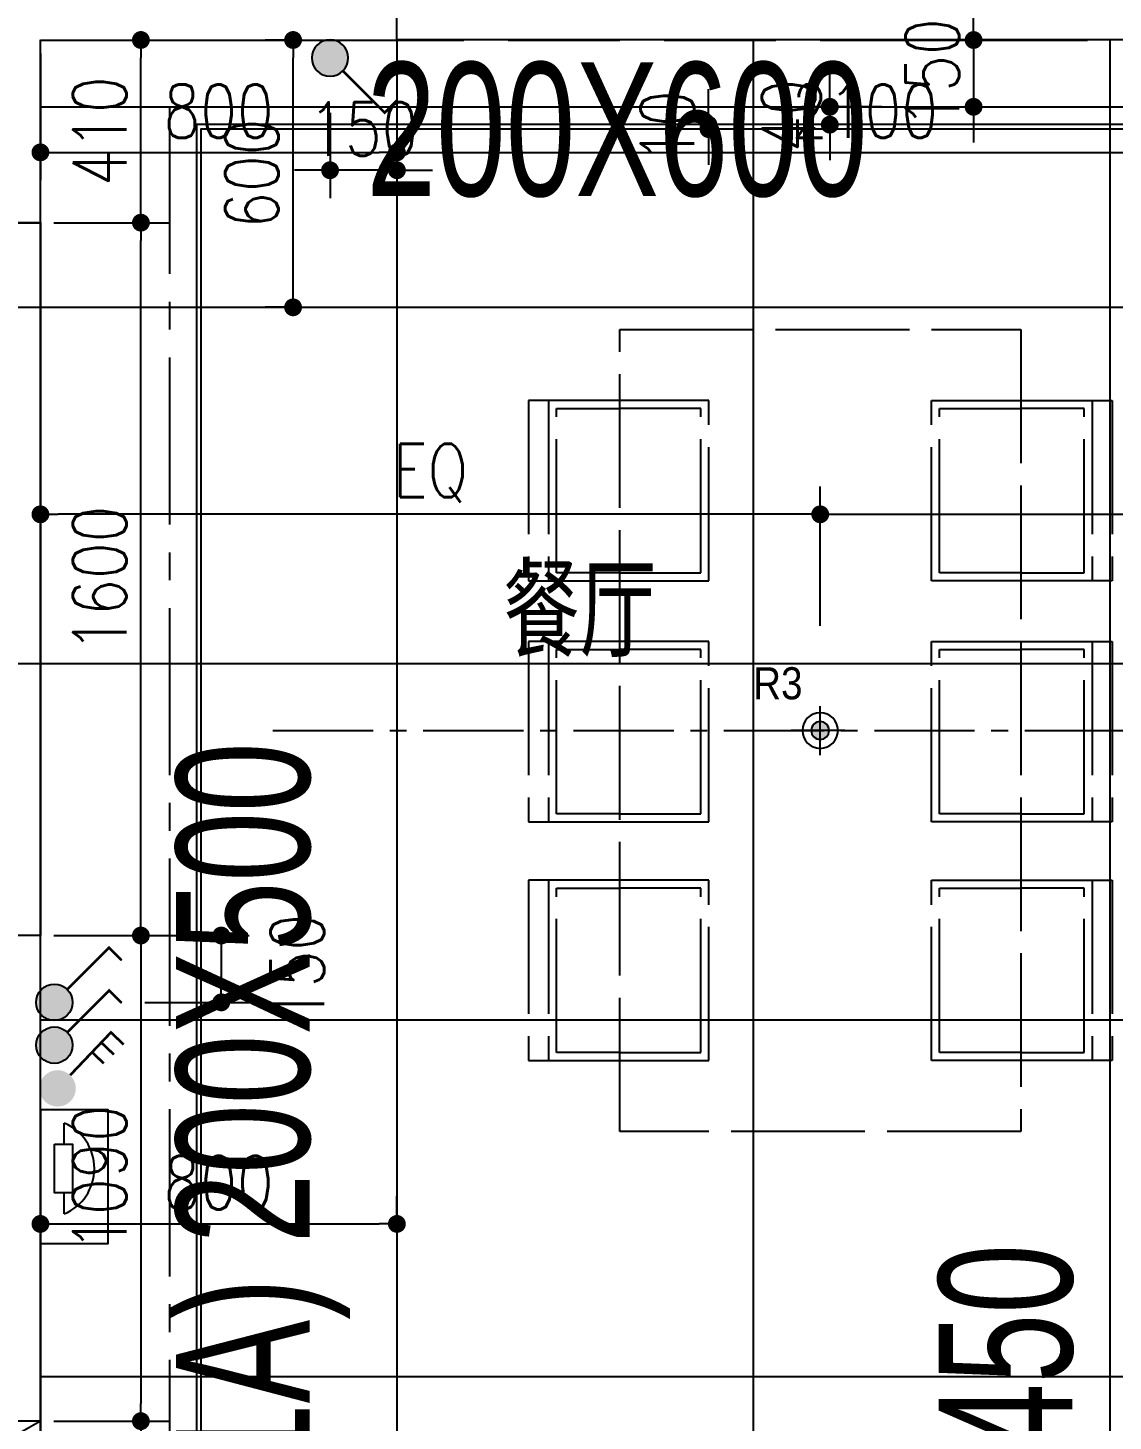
# Model space of a CAD drawing. Header units: inches. Extents: x -2597087 to 134135, y -662679 to 20000.
# Drawn here: x 6142 to 8577, y -12177 to -9050 of the extents above; entities that cross this region are included whole.
import ezdxf
from ezdxf.enums import TextEntityAlignment as Align

# ---------------------------------------------------------------- set-up
doc = ezdxf.new("R2010")
doc.units = ezdxf.units.IN
doc.header["$LTSCALE"] = 100
doc.header["$MEASUREMENT"] = 0
for name, pattern in [('$0$DASH', [0.35, 0.25, -0.1]), ('__DASH', [0.35, 0.25, -0.1]), ('CENTER', [50.8, 31.75, -6.35, 6.35, -6.35]), ('CENTER2', [1.125, 0.75, -0.125, 0.125, -0.125]), ('DASH', [0.35, 0.25, -0.1]), ('DASHDOT2', [12.7, 6.35, -3.175, 0, -3.175])]:
    doc.linetypes.add(name, pattern=pattern)
doc.layers.get('0').update_dxf_attribs({"linetype": 'CONTINUOUS'})
doc.layers.get('Defpoints').update_dxf_attribs({"linetype": 'CONTINUOUS'})
for name, color, linetype in [('-04给水图层', 142, 'CENTER'), ('00-梁编号', 2, 'CONTINUOUS'), ('00-梁虚线', 4, 'DASH'), ('EQUIP-动力', 3, 'CONTINUOUS'), ('EQUIP-照明', 3, 'CONTINUOUS'), ('floor', 8, 'CONTINUOUS'), ('L-洞口线', 11, 'CONTINUOUS'), ('RC', 1, 'CONTINUOUS'), ('RC-dim', 3, 'CONTINUOUS'), ('WALL', 7, 'CONTINUOUS'), ('wall-dim', 3, 'CONTINUOUS'), ('天地共', 1, 'CONTINUOUS'), ('天花开线', 4, 'CONTINUOUS'), ('家具', 1, 'DASH')]:
    doc.layers.add(name, color=color, linetype=linetype)
doc.layers.add('PUB_TEXT', color=2, linetype='CONTINUOUS', lineweight=0)
doc.layers.get('L-洞口线').off()
doc.styles.add('DIM', font='romand.shx')
doc.styles.add('HZ2', font='txt', dxfattribs={"bigfont": 'hztxt2'})
doc.styles.add('st', font='', dxfattribs={"width": 0.7})
doc.styles.get("Standard").update_dxf_attribs({"font": 'txt.shx', "width": 0.8, "bigfont": 'GBCBIG.shx'})
doc.styles.add('STYLE1', font='stylu.ttf')
doc.styles.add('结构海文', font='haiwenrs2015.shx', dxfattribs={"width": 0.7, "bigfont": 'haiwenhz.shx'})
doc.styles.get('st').set_extended_font_data('SimSun')
doc.dimstyles.new('50', dxfattribs={"dimscale": 50, "dimtxt": 2.4, "dimasz": 0.8, "dimexe": 1.25, "dimexo": 0.6, "dimgap": 0.65, "dimtad": 1, "dimdec": 0, "dimdsep": 46, "dimtxsty": 'Standard', "dimblk1": 'DOT', "dimblk2": 'DOT', "dimsah": 1, "dimcen": 2.5, "dimclrd": 3, "dimclre": 3, "dimclrt": 3, "dimadec": 0, "dimazin": 0, "dimtfac": 1, "dimtdec": 0, "dimtix": 1, "dimtmove": 2, "dimatfit": 0, "dimldrblk": 'DOT', "dimfxl": 5, "dimfxlon": 1, "dimarcsym": 0})

# ---------------------------------------------------------------- blocks, each defined once
blk = doc.blocks.new('DFG44EWDSDFG')
at = {"layer": 'WALL'}
for p, q in [((6969.9, -9077.5), (6969.9, -8877.5)), ((6169.9, -9077.5), (6969.9, -9077.5)), ((6169.9, -9487.5), (6169.9, -9077.5)), ((6049.9, -9487.5), (6169.9, -9487.5)), ((6169.9, -11087.5), (6049.9, -11087.5)), ((6169.9, -11727.5), (6169.9, -11087.5)), ((6169.9, -11727.5), (6169.9, -12177.5)), ((6169.9, -12177.5), (6069.9, -12177.5))]:
    blk.add_line(p, q, dxfattribs=at)
blk = doc.blocks.new('_Dot')
at = {"color": 0, "linetype": 'ByBlock', "lineweight": -2}
blk.add_line((-0.5, 0), (-1, 0), dxfattribs=at)
at = {"color": 0, "linetype": 'ByBlock', "const_width": 0.5}
blk.add_lwpolyline([(-0.25, 0, 1), (0.25, 0, 1)], format="xyb", close=True, dxfattribs=at)
blk = doc.blocks.new('*D429')
at = {"layer": 'Defpoints', "color": 0, "transparency": 16777216}
for p in [(8019.9, -9077.5), (8019.9, -9227.5), (8264.1, -9227.5)]:
    blk.add_point(p, dxfattribs=at)
at = {"layer": 'RC-dim', "color": 3, "lineweight": -2, "transparency": 16777216}
for p, q in [((8264.1, -9037.5), (8264.1, -8997.5)), ((8049.9, -9077.5), (8326.6, -9077.5)), ((8264.1, -9077.5), (8264.1, -9227.5)), ((8049.9, -9227.5), (8326.6, -9227.5)), ((8264.1, -9267.5), (8264.1, -9307.5))]:
    blk.add_line(p, q, dxfattribs=at)
at = {"layer": 'RC-dim', "color": 3, "lineweight": -2, "transparency": 16777216, "xscale": 40, "yscale": 40, "zscale": 40}
for p, rotation in [((8264.1, -9077.5), 270), ((8264.1, -9227.5), 90)]:
    blk.add_blockref('_Dot', p, dxfattribs=dict(at, rotation=rotation))
at = {"layer": 'RC-dim', "color": 3, "transparency": 16777216, "insert": (8171.6, -9152.5), "char_height": 120, "attachment_point": 5, "rotation": 90}
blk.add_mtext('150', dxfattribs=at)
blk = doc.blocks.new('*D430')
at = {"layer": 'Defpoints', "color": 0, "transparency": 16777216}
for p in [(8088, -9227.5), (7941.4, -9267.5), (8088, -9267.5)]:
    blk.add_point(p, dxfattribs=at)
at = {"layer": 'RC-dim', "color": 3, "lineweight": -2, "transparency": 16777216}
for p, q in [((7941.4, -9187.5), (7941.4, -9147.5)), ((8058, -9227.5), (7878.9, -9227.5)), ((7941.4, -9227.5), (7941.4, -9267.5)), ((8058, -9267.5), (7878.9, -9267.5)), ((7941.4, -9307.5), (7941.4, -9347.5))]:
    blk.add_line(p, q, dxfattribs=at)
at = {"layer": 'RC-dim', "color": 3, "lineweight": -2, "transparency": 16777216, "xscale": 40, "yscale": 40, "zscale": 40}
for p, rotation in [((7941.4, -9227.5), 270), ((7941.4, -9267.5), 90)]:
    blk.add_blockref('_Dot', p, dxfattribs=dict(at, rotation=rotation))
at = {"layer": 'RC-dim', "color": 3, "transparency": 16777216, "insert": (7848.9, -9247.5), "char_height": 120, "attachment_point": 5, "rotation": 90}
blk.add_mtext('40', dxfattribs=at)
blk = doc.blocks.new('*D431')
at = {"layer": 'Defpoints', "color": 0, "transparency": 16777216}
for p in [(7669.2, -9277.5), (7840.8, -9267.5), (7840.8, -9277.5)]:
    blk.add_point(p, dxfattribs=at)
at = {"layer": 'RC-dim', "color": 3, "lineweight": -2, "transparency": 16777216}
for p, q in [((7669.2, -9227.5), (7669.2, -9187.5)), ((7810.8, -9267.5), (7606.7, -9267.5)), ((7810.8, -9277.5), (7606.7, -9277.5)), ((7669.2, -9267.5), (7669.2, -9277.5)), ((7669.2, -9317.5), (7669.2, -9357.5))]:
    blk.add_line(p, q, dxfattribs=at)
at = {"layer": 'RC-dim', "color": 3, "lineweight": -2, "transparency": 16777216, "xscale": 40, "yscale": 40, "zscale": 40}
for p, rotation in [((7669.2, -9267.5), 270), ((7669.2, -9277.5), 90)]:
    blk.add_blockref('_Dot', p, dxfattribs=dict(at, rotation=rotation))
at = {"layer": 'RC-dim', "color": 3, "transparency": 16777216, "insert": (7576.7, -9272.5), "char_height": 120, "attachment_point": 5, "rotation": 90}
blk.add_mtext('10', dxfattribs=at)
blk = doc.blocks.new('$2134')
h = blk.add_hatch(color=250)
h.dxf.hatch_style = 1
edge = h.paths.add_edge_path()
edge.add_arc((12324.7, 10810.7), 20, 0, 360)
at = {"color": 1}
for p, q in [((12324.7, 10755.7), (12324.7, 10865.7)), ((12269.7, 10810.7), (12389.6, 10810.7))]:
    blk.add_line(p, q, dxfattribs=at)
for radius in [40, 20]:
    blk.add_circle((12324.7, 10810.7), radius, dxfattribs=at)
blk = doc.blocks.new('*D451')
at = {"layer": 'Defpoints', "color": 0, "transparency": 16777216}
for p in [(6169.9, -10142.1), (6169.9, -10572.5), (7919.9, -10572.5)]:
    blk.add_point(p, dxfattribs=at)
at = {"layer": '天花开线', "color": 3, "lineweight": -2, "transparency": 16777216}
for p, q in [((6169.9, -10392.1), (6169.9, -10079.6)), ((7919.9, -10392.1), (7919.9, -10079.6)), ((7879.9, -10142.1), (6209.9, -10142.1))]:
    blk.add_line(p, q, dxfattribs=at)
at = {"layer": '天花开线', "color": 3, "lineweight": -2, "transparency": 16777216, "xscale": 40, "yscale": 40, "zscale": 40, "rotation": 180}
blk.add_blockref('_Dot', (6169.9, -10142.1), dxfattribs=at)
at = {"layer": '天花开线', "color": 3, "lineweight": -2, "transparency": 16777216, "xscale": 40, "yscale": 40, "zscale": 40}
blk.add_blockref('_Dot', (7919.9, -10142.1), dxfattribs=at)
at = {"layer": '天花开线', "color": 3, "transparency": 16777216, "insert": (7044.9, -10049.6), "char_height": 120, "attachment_point": 5}
blk.add_mtext('EQ', dxfattribs=at)
blk = doc.blocks.new('*D452')
at = {"layer": 'Defpoints', "color": 0, "transparency": 16777216}
for p in [(9669.9, -10142.1), (7919.9, -10572.5), (9669.9, -10572.5)]:
    blk.add_point(p, dxfattribs=at)
at = {"layer": '天花开线', "color": 3, "lineweight": -2, "transparency": 16777216}
for p, q in [((7919.9, -10392.1), (7919.9, -10079.6)), ((9669.9, -10392.1), (9669.9, -10079.6)), ((7959.9, -10142.1), (9629.9, -10142.1))]:
    blk.add_line(p, q, dxfattribs=at)
at = {"layer": '天花开线', "color": 3, "lineweight": -2, "transparency": 16777216, "xscale": 40, "yscale": 40, "zscale": 40, "rotation": 180}
blk.add_blockref('_Dot', (7919.9, -10142.1), dxfattribs=at)
at = {"layer": '天花开线', "color": 3, "lineweight": -2, "transparency": 16777216, "xscale": 40, "yscale": 40, "zscale": 40}
blk.add_blockref('_Dot', (9669.9, -10142.1), dxfattribs=at)
at = {"layer": '天花开线', "color": 3, "transparency": 16777216, "insert": (8794.9, -10049.6), "char_height": 120, "attachment_point": 5}
blk.add_mtext('EQ', dxfattribs=at)
blk = doc.blocks.new('VDFS12A2FAS')
at = {"linetype": 'ByBlock', "lineweight": -2}
h = blk.add_hatch(color=0, dxfattribs=at)
edge = h.paths.add_edge_path()
edge.add_arc((0, 0), 0.818, 0, 360)
at = {"color": 0, "linetype": 'ByBlock', "lineweight": -2}
for p, q in [((0.578, 0.578), (2.454, 2.454)), ((2.454, 2.454), (3.009, 1.899))]:
    blk.add_line(p, q, dxfattribs=at)
at = {"const_width": 0.118}
blk.add_lwpolyline([(0.578, 0.578), (2.454, 2.454), (3.009, 1.899)], dxfattribs=at)
at = {"color": 0, "linetype": 'ByBlock', "lineweight": -2}
blk.add_circle((0, 0), 0.818, dxfattribs=at)
blk = doc.blocks.new('*D453')
at = {"layer": 'Defpoints', "color": 0, "transparency": 16777216}
for p in [(6969.9, -9169.8), (6819.9, -9210.7), (6819.9, -9369.8)]:
    blk.add_point(p, dxfattribs=at)
at = {"layer": 'EQUIP-照明', "color": 3, "lineweight": -2, "transparency": 16777216}
for p, q in [((6969.9, -9199.8), (6969.9, -9432.3)), ((6819.9, -9240.7), (6819.9, -9432.3)), ((6779.9, -9369.8), (6739.9, -9369.8)), ((6969.9, -9369.8), (6819.9, -9369.8)), ((7009.9, -9369.8), (7049.9, -9369.8))]:
    blk.add_line(p, q, dxfattribs=at)
at = {"layer": 'EQUIP-照明', "color": 3, "lineweight": -2, "transparency": 16777216, "xscale": 40, "yscale": 40, "zscale": 40}
blk.add_blockref('_Dot', (6819.9, -9369.8), dxfattribs=at)
at = {"layer": 'EQUIP-照明', "color": 3, "lineweight": -2, "transparency": 16777216, "xscale": 40, "yscale": 40, "zscale": 40, "rotation": 180}
blk.add_blockref('_Dot', (6969.9, -9369.8), dxfattribs=at)
at = {"layer": 'EQUIP-照明', "color": 3, "transparency": 16777216, "insert": (6894.9, -9277.3), "char_height": 120, "attachment_point": 5}
blk.add_mtext('150', dxfattribs=at)
blk = doc.blocks.new('*D457')
at = {"layer": 'Defpoints', "color": 0, "transparency": 16777216}
for p in [(6374.3, -11087.5), (6374.3, -11237.5), (6575.8, -11237.5)]:
    blk.add_point(p, dxfattribs=at)
at = {"layer": 'EQUIP-照明', "color": 3, "lineweight": -2, "transparency": 16777216}
for p, q in [((6404.3, -11087.5), (6638.3, -11087.5)), ((6575.8, -11127.5), (6575.8, -11197.5)), ((6404.3, -11237.5), (6638.3, -11237.5))]:
    blk.add_line(p, q, dxfattribs=at)
at = {"layer": 'EQUIP-照明', "color": 3, "lineweight": -2, "transparency": 16777216, "xscale": 40, "yscale": 40, "zscale": 40}
for p, rotation in [((6575.8, -11087.5), 90), ((6575.8, -11237.5), 270)]:
    blk.add_blockref('_Dot', p, dxfattribs=dict(at, rotation=rotation))
at = {"layer": 'EQUIP-照明', "color": 3, "transparency": 16777216, "insert": (6746.4, -11162.5), "char_height": 120, "attachment_point": 5, "rotation": 90}
blk.add_mtext('150', dxfattribs=at)
blk = doc.blocks.new('wetyy')
at = {"layer": 'RC', "color": 1, "linetype": 'Continuous', "elevation": 0}
for points in [[(24376.5, 17434.6), (24076.4, 17434.6), (24076.4, 17282.5), (24376.5, 17282.5)], [(24299.2, 17403.3), (24299.2, 17362.9), (24190.5, 17362.9), (24190.5, 17403.3)]]:
    blk.add_lwpolyline(points, close=True, dxfattribs=at)
for points in [[(24142.8, 17381.3), (24190.5, 17381.3, 120.049146)], [(24299.2, 17381.3), (24346.9, 17381.3, 120.049146)]]:
    blk.add_lwpolyline(points, format="xyb", dxfattribs=at)
at = {"layer": 'RC', "color": 1, "linetype": 'Continuous'}
blk.add_arc((24244.8, 17424.3), 110.8, 202.859, 337.141, dxfattribs=at)
at = {"layer": 'RC', "color": 1, "linetype": 'Continuous', "flags": 1}
for tag, height, style, p in [('XYVALUE', 0.154, 'HZ2', (24172.2, 17319.5)), ('VALUE', 0.154, 'HZ2', (24172.2, 17319.5)), ('XYVALUE', 0.128, 'DIM', (24244.8, 17294.3)), ('VALUE', 0.128, 'DIM', (24244.8, 17294.3))]:
    blk.add_attdef(tag, text='', height=height, rotation=180, dxfattribs=dict(at, style=style)).set_placement(p, align=Align.MIDDLE)
blk = doc.blocks.new('A$C46D82D0B')
at = {"layer": 'EQUIP-照明'}
h = blk.add_hatch(color=256, dxfattribs=at)
edge = h.paths.add_edge_path()
edge.add_arc((150.1, 40.9), 40.9, 0, 360)
at = {"color": 0, "linetype": 'ByBlock', "lineweight": -2}
for p, q in [((30.5, 166.5), (2, 139.5)), ((121.9, 70.5), (30.5, 166.5)), ((52.1, 143.8), (23.7, 116.7))]:
    blk.add_line(p, q, dxfattribs=at)
blk.add_circle((150.1, 40.9), 40.9, dxfattribs=at)
at = {"layer": 'EQUIP-照明', "const_width": 5.89}
for points in [[(121.9, 70.5), (30.5, 166.5), (2, 139.5)], [(23.7, 116.7), (52.1, 143.8)], [(46.4, 96.9), (74.8, 123.9)]]:
    blk.add_lwpolyline(points, dxfattribs=at)
blk = doc.blocks.new('DREGFDS34DFDFDFFDDFDF')
at = {"layer": 'EQUIP-动力', "color": 8, "linetype": '__DASH', "ltscale": 10}
for p, q in [((35489.2, -11527.5), (35489.2, -9727.5)), ((35489.2, -9727.5), (36389.2, -9727.5)), ((36389.2, -9727.5), (36389.2, -11527.5)), ((35284.2, -9886.6), (35284.2, -10291.6)), ((35489.2, -9886.6), (35284.2, -9886.6)), ((35329.2, -9886.6), (35329.2, -10291.6)), ((35347.2, -10273.6), (35347.2, -9904.6)), ((35347.2, -9904.6), (35489.2, -9904.6)), ((35689.2, -9886.6), (35489.2, -9886.6)), ((35671.2, -9904.6), (35489.2, -9904.6)), ((35671.2, -10273.6), (35671.2, -9904.6)), ((35689.2, -10291.6), (35689.2, -9886.6)), ((36189.2, -10291.6), (36189.2, -9886.6)), ((36189.2, -9886.6), (36389.2, -9886.6)), ((36207.2, -10273.6), (36207.2, -9904.6)), ((36207.2, -9904.6), (36389.2, -9904.6)), ((36389.2, -9886.6), (36594.2, -9886.6)), ((36531.2, -9904.6), (36389.2, -9904.6)), ((36531.2, -10273.6), (36531.2, -9904.6)), ((36549.2, -9886.6), (36549.2, -10291.6)), ((36594.2, -9886.6), (36594.2, -10291.6)), ((35489.2, -10273.6), (35347.2, -10273.6)), ((35489.2, -10273.6), (35671.2, -10273.6)), ((36389.2, -10273.6), (36207.2, -10273.6)), ((36389.2, -10273.6), (36531.2, -10273.6)), ((35284.2, -10291.6), (35489.2, -10291.6)), ((35489.2, -10291.6), (35689.2, -10291.6)), ((36389.2, -10291.6), (36189.2, -10291.6)), ((36594.2, -10291.6), (36389.2, -10291.6)), ((35284.2, -10427.5), (35284.2, -10832.5)), ((35489.2, -10427.5), (35284.2, -10427.5)), ((35329.2, -10427.5), (35329.2, -10832.5)), ((35689.2, -10427.5), (35489.2, -10427.5)), ((35689.2, -10832.5), (35689.2, -10427.5)), ((36189.2, -10427.5), (36389.2, -10427.5)), ((36189.2, -10832.5), (36189.2, -10427.5)), ((36389.2, -10427.5), (36594.2, -10427.5)), ((36549.2, -10427.5), (36549.2, -10832.5)), ((36594.2, -10427.5), (36594.2, -10832.5)), ((35347.2, -10814.5), (35347.2, -10445.5)), ((35347.2, -10445.5), (35489.2, -10445.5)), ((35671.2, -10445.5), (35489.2, -10445.5)), ((35671.2, -10814.5), (35671.2, -10445.5)), ((36207.2, -10445.5), (36389.2, -10445.5)), ((36207.2, -10814.5), (36207.2, -10445.5)), ((36531.2, -10445.5), (36389.2, -10445.5)), ((36531.2, -10814.5), (36531.2, -10445.5)), ((35489.2, -10814.5), (35347.2, -10814.5)), ((35489.2, -10814.5), (35671.2, -10814.5)), ((36389.2, -10814.5), (36207.2, -10814.5)), ((36389.2, -10814.5), (36531.2, -10814.5)), ((35284.2, -10832.5), (35489.2, -10832.5)), ((35489.2, -10832.5), (35689.2, -10832.5)), ((36389.2, -10832.5), (36189.2, -10832.5)), ((36594.2, -10832.5), (36389.2, -10832.5)), ((35284.2, -10963.3), (35284.2, -11368.3)), ((35489.2, -10963.3), (35284.2, -10963.3)), ((35329.2, -10963.3), (35329.2, -11368.3)), ((35689.2, -10963.3), (35489.2, -10963.3)), ((35689.2, -11368.3), (35689.2, -10963.3)), ((36189.2, -10963.3), (36389.2, -10963.3)), ((36189.2, -11368.3), (36189.2, -10963.3)), ((36389.2, -10963.3), (36594.2, -10963.3)), ((36549.2, -10963.3), (36549.2, -11368.3)), ((36594.2, -10963.3), (36594.2, -11368.3)), ((35347.2, -11350.3), (35347.2, -10981.3)), ((35347.2, -10981.3), (35489.2, -10981.3)), ((35671.2, -10981.3), (35489.2, -10981.3)), ((35671.2, -11350.3), (35671.2, -10981.3)), ((36207.2, -10981.3), (36389.2, -10981.3)), ((36207.2, -11350.3), (36207.2, -10981.3)), ((36531.2, -10981.3), (36389.2, -10981.3)), ((36531.2, -11350.3), (36531.2, -10981.3)), ((35489.2, -11350.3), (35347.2, -11350.3)), ((35489.2, -11350.3), (35671.2, -11350.3)), ((36389.2, -11350.3), (36207.2, -11350.3)), ((36389.2, -11350.3), (36531.2, -11350.3)), ((35284.2, -11368.3), (35489.2, -11368.3)), ((35489.2, -11368.3), (35689.2, -11368.3)), ((36389.2, -11368.3), (36189.2, -11368.3)), ((36594.2, -11368.3), (36389.2, -11368.3)), ((36389.2, -11527.5), (35489.2, -11527.5))]:
    blk.add_line(p, q, dxfattribs=at)
blk = doc.blocks.new('h54h5h56j56')
at = {"layer": '-04给水图层', "color": 8, "linetype": '$0$DASH', "ltscale": 5}
for p, q in [((30875.1, 13146.3), (30875.1, 14946.3)), ((30875.1, 14946.3), (31775.1, 14946.3)), ((31775.1, 14946.3), (31775.1, 13146.3)), ((30670.1, 14787.2), (30670.1, 14382.2)), ((30875.1, 14787.2), (30670.1, 14787.2)), ((30715.1, 14787.2), (30715.1, 14382.2)), ((30733.1, 14400.2), (30733.1, 14769.2)), ((30733.1, 14769.2), (30875.1, 14769.2)), ((31075.1, 14787.2), (30875.1, 14787.2)), ((31057.1, 14769.2), (30875.1, 14769.2)), ((31057.1, 14400.2), (31057.1, 14769.2)), ((31075.1, 14382.2), (31075.1, 14787.2)), ((31575.1, 14382.2), (31575.1, 14787.2)), ((31575.1, 14787.2), (31775.1, 14787.2)), ((31593.1, 14400.2), (31593.1, 14769.2)), ((31593.1, 14769.2), (31775.1, 14769.2)), ((31775.1, 14787.2), (31980.1, 14787.2)), ((31917.1, 14769.2), (31775.1, 14769.2)), ((31917.1, 14400.2), (31917.1, 14769.2)), ((31935.1, 14787.2), (31935.1, 14382.2)), ((31980.1, 14787.2), (31980.1, 14382.2)), ((30875.1, 14400.2), (30733.1, 14400.2)), ((30875.1, 14400.2), (31057.1, 14400.2)), ((31775.1, 14400.2), (31593.1, 14400.2)), ((31775.1, 14400.2), (31917.1, 14400.2)), ((30670.1, 14382.2), (30875.1, 14382.2)), ((30875.1, 14382.2), (31075.1, 14382.2)), ((31775.1, 14382.2), (31575.1, 14382.2)), ((31980.1, 14382.2), (31775.1, 14382.2)), ((30670.1, 14246.2), (30670.1, 13841.2)), ((30875.1, 14246.2), (30670.1, 14246.2)), ((30715.1, 14246.2), (30715.1, 13841.2)), ((31075.1, 14246.2), (30875.1, 14246.2)), ((31075.1, 13841.2), (31075.1, 14246.2)), ((31575.1, 14246.2), (31775.1, 14246.2)), ((31575.1, 13841.2), (31575.1, 14246.2)), ((31775.1, 14246.2), (31980.1, 14246.2)), ((31935.1, 14246.2), (31935.1, 13841.2)), ((31980.1, 14246.2), (31980.1, 13841.2)), ((30733.1, 13859.2), (30733.1, 14228.2)), ((30733.1, 14228.2), (30875.1, 14228.2)), ((31057.1, 14228.2), (30875.1, 14228.2)), ((31057.1, 13859.2), (31057.1, 14228.2)), ((31593.1, 14228.2), (31775.1, 14228.2)), ((31593.1, 13859.2), (31593.1, 14228.2)), ((31917.1, 14228.2), (31775.1, 14228.2)), ((31917.1, 13859.2), (31917.1, 14228.2)), ((30875.1, 13859.2), (30733.1, 13859.2)), ((30875.1, 13859.2), (31057.1, 13859.2)), ((31775.1, 13859.2), (31593.1, 13859.2)), ((31775.1, 13859.2), (31917.1, 13859.2)), ((30670.1, 13841.2), (30875.1, 13841.2)), ((30875.1, 13841.2), (31075.1, 13841.2)), ((31775.1, 13841.2), (31575.1, 13841.2)), ((31980.1, 13841.2), (31775.1, 13841.2)), ((30670.1, 13710.4), (30670.1, 13305.4)), ((30875.1, 13710.4), (30670.1, 13710.4)), ((30715.1, 13710.4), (30715.1, 13305.4)), ((31075.1, 13710.4), (30875.1, 13710.4)), ((31075.1, 13305.4), (31075.1, 13710.4)), ((31575.1, 13710.4), (31775.1, 13710.4)), ((31575.1, 13305.4), (31575.1, 13710.4)), ((31775.1, 13710.4), (31980.1, 13710.4)), ((31935.1, 13710.4), (31935.1, 13305.4)), ((31980.1, 13710.4), (31980.1, 13305.4)), ((30733.1, 13323.4), (30733.1, 13692.4)), ((30733.1, 13692.4), (30875.1, 13692.4)), ((31057.1, 13692.4), (30875.1, 13692.4)), ((31057.1, 13323.4), (31057.1, 13692.4)), ((31593.1, 13692.4), (31775.1, 13692.4)), ((31593.1, 13323.4), (31593.1, 13692.4)), ((31917.1, 13692.4), (31775.1, 13692.4)), ((31917.1, 13323.4), (31917.1, 13692.4)), ((30875.1, 13323.4), (30733.1, 13323.4)), ((30875.1, 13323.4), (31057.1, 13323.4)), ((31775.1, 13323.4), (31593.1, 13323.4)), ((31775.1, 13323.4), (31917.1, 13323.4)), ((30670.1, 13305.4), (30875.1, 13305.4)), ((30875.1, 13305.4), (31075.1, 13305.4)), ((31775.1, 13305.4), (31575.1, 13305.4)), ((31980.1, 13305.4), (31775.1, 13305.4)), ((31775.1, 13146.3), (30875.1, 13146.3))]:
    blk.add_line(p, q, dxfattribs=at)
blk = doc.blocks.new('*D602')
at = {"layer": 'Defpoints', "color": 0, "transparency": 16777216}
for p in [(6169.9, -9077.5), (6969.9, -9077.5), (6969.9, -9329.7)]:
    blk.add_point(p, dxfattribs=at)
at = {"layer": 'wall-dim', "color": 3, "lineweight": -2, "transparency": 16777216}
for p, q in [((6169.9, -9107.5), (6169.9, -9392.2)), ((6969.9, -9107.5), (6969.9, -9392.2)), ((6209.9, -9329.7), (6929.9, -9329.7))]:
    blk.add_line(p, q, dxfattribs=at)
at = {"layer": 'wall-dim', "color": 3, "lineweight": -2, "transparency": 16777216, "xscale": 40, "yscale": 40, "zscale": 40, "rotation": 180}
blk.add_blockref('_Dot', (6169.9, -9329.7), dxfattribs=at)
at = {"layer": 'wall-dim', "color": 3, "lineweight": -2, "transparency": 16777216, "xscale": 40, "yscale": 40, "zscale": 40}
blk.add_blockref('_Dot', (6969.9, -9329.7), dxfattribs=at)
at = {"layer": 'wall-dim', "color": 3, "transparency": 16777216, "insert": (6569.9, -9237.2), "char_height": 120, "attachment_point": 5}
blk.add_mtext('800', dxfattribs=at)
blk = doc.blocks.new('*D603')
at = {"layer": 'Defpoints', "color": 0, "transparency": 16777216}
for p in [(6969.9, -9077.5), (9069.9, -9077.5), (9069.9, -9329.7)]:
    blk.add_point(p, dxfattribs=at)
at = {"layer": 'wall-dim', "color": 3, "lineweight": -2, "transparency": 16777216}
for p, q in [((6969.9, -9107.5), (6969.9, -9392.2)), ((9069.9, -9107.5), (9069.9, -9392.2)), ((7009.9, -9329.7), (9029.9, -9329.7))]:
    blk.add_line(p, q, dxfattribs=at)
at = {"layer": 'wall-dim', "color": 3, "lineweight": -2, "transparency": 16777216, "xscale": 40, "yscale": 40, "zscale": 40, "rotation": 180}
blk.add_blockref('_Dot', (6969.9, -9329.7), dxfattribs=at)
at = {"layer": 'wall-dim', "color": 3, "lineweight": -2, "transparency": 16777216, "xscale": 40, "yscale": 40, "zscale": 40}
blk.add_blockref('_Dot', (9069.9, -9329.7), dxfattribs=at)
at = {"layer": 'wall-dim', "color": 3, "transparency": 16777216, "insert": (8019.9, -9237.2), "char_height": 120, "attachment_point": 5}
blk.add_mtext('2100', dxfattribs=at)
blk = doc.blocks.new('*D606')
at = {"layer": 'Defpoints', "color": 0, "transparency": 16777216}
for p in [(6169.9, -11087.5), (6169.9, -12177.5), (6395.4, -12177.5)]:
    blk.add_point(p, dxfattribs=at)
at = {"layer": 'wall-dim', "color": 3, "lineweight": -2, "transparency": 16777216}
for p, q in [((6199.9, -11087.5), (6457.9, -11087.5)), ((6395.4, -11127.5), (6395.4, -12137.5)), ((6199.9, -12177.5), (6457.9, -12177.5))]:
    blk.add_line(p, q, dxfattribs=at)
at = {"layer": 'wall-dim', "color": 3, "lineweight": -2, "transparency": 16777216, "xscale": 40, "yscale": 40, "zscale": 40}
for p, rotation in [((6395.4, -11087.5), 90), ((6395.4, -12177.5), 270)]:
    blk.add_blockref('_Dot', p, dxfattribs=dict(at, rotation=rotation))
at = {"layer": 'wall-dim', "color": 3, "transparency": 16777216, "insert": (6302.9, -11632.5), "char_height": 120, "attachment_point": 5, "rotation": 90}
blk.add_mtext('1090', dxfattribs=at)
blk = doc.blocks.new('*D607')
at = {"layer": 'Defpoints', "color": 0, "transparency": 16777216}
for p in [(6169.9, -12177.5), (6169.9, -13377.5), (6395.4, -13377.5)]:
    blk.add_point(p, dxfattribs=at)
at = {"layer": 'wall-dim', "color": 3, "lineweight": -2, "transparency": 16777216}
for p, q in [((6199.9, -12177.5), (6457.9, -12177.5)), ((6395.4, -12217.5), (6395.4, -13337.5)), ((6199.9, -13377.5), (6457.9, -13377.5))]:
    blk.add_line(p, q, dxfattribs=at)
at = {"layer": 'wall-dim', "color": 3, "lineweight": -2, "transparency": 16777216, "xscale": 40, "yscale": 40, "zscale": 40}
for p, rotation in [((6395.4, -12177.5), 90), ((6395.4, -13377.5), 270)]:
    blk.add_blockref('_Dot', p, dxfattribs=dict(at, rotation=rotation))
at = {"layer": 'wall-dim', "color": 3, "transparency": 16777216, "insert": (6302.9, -12777.5), "char_height": 120, "attachment_point": 5, "rotation": 90}
blk.add_mtext('1200', dxfattribs=at)
blk = doc.blocks.new('*D698')
at = {"layer": 'Defpoints', "color": 0, "transparency": 16777216}
for p in [(6169.9, -9487.5), (6395.4, -9487.5), (6169.9, -11087.5)]:
    blk.add_point(p, dxfattribs=at)
at = {"layer": 'wall-dim', "color": 3, "lineweight": -2, "transparency": 16777216}
for p, q in [((6199.9, -9487.5), (6457.9, -9487.5)), ((6395.4, -11047.5), (6395.4, -9527.5)), ((6199.9, -11087.5), (6457.9, -11087.5))]:
    blk.add_line(p, q, dxfattribs=at)
at = {"layer": 'wall-dim', "color": 3, "lineweight": -2, "transparency": 16777216, "xscale": 40, "yscale": 40, "zscale": 40}
for p, rotation in [((6395.4, -9487.5), 90), ((6395.4, -11087.5), 270)]:
    blk.add_blockref('_Dot', p, dxfattribs=dict(at, rotation=rotation))
at = {"layer": 'wall-dim', "color": 3, "transparency": 16777216, "insert": (6302.9, -10287.5), "char_height": 120, "attachment_point": 5, "rotation": 90}
blk.add_mtext('1600', dxfattribs=at)
blk = doc.blocks.new('*D699')
at = {"layer": 'Defpoints', "color": 0, "transparency": 16777216}
for p in [(6169.9, -9077.5), (6395.4, -9077.5), (6169.9, -9487.5)]:
    blk.add_point(p, dxfattribs=at)
at = {"layer": 'wall-dim', "color": 3, "lineweight": -2, "transparency": 16777216}
for p, q in [((6199.9, -9077.5), (6457.9, -9077.5)), ((6395.4, -9447.5), (6395.4, -9117.5)), ((6199.9, -9487.5), (6457.9, -9487.5))]:
    blk.add_line(p, q, dxfattribs=at)
at = {"layer": 'wall-dim', "color": 3, "lineweight": -2, "transparency": 16777216, "xscale": 40, "yscale": 40, "zscale": 40}
for p, rotation in [((6395.4, -9077.5), 90), ((6395.4, -9487.5), 270)]:
    blk.add_blockref('_Dot', p, dxfattribs=dict(at, rotation=rotation))
at = {"layer": 'wall-dim', "color": 3, "transparency": 16777216, "insert": (6302.9, -9282.5), "char_height": 120, "attachment_point": 5, "rotation": 90}
blk.add_mtext('410', dxfattribs=at)
blk = doc.blocks.new('GTDEHD')
at = {"layer": '00-梁虚线', "color": 8, "ltscale": 10}
for p, q in [((102610.8, -17581.4), (105510.8, -17581.4)), ((102610.8, -23231.4), (102610.8, -17581.4))]:
    blk.add_line(p, q, dxfattribs=at)
at = {"layer": '00-梁编号', "color": 8, "style": '结构海文', "width": 0.7}
blk.add_text('200X600', height=300, dxfattribs=at).set_placement((103904.8, -17931.4), align=Align.CENTER)
for s, p in [('KL32(1A) 200X500', (103215, -21546.8)), ('KL33(1) 200X450', (104926.4, -22485.3))]:
    blk.add_text(s, height=300, rotation=90, dxfattribs=at).set_placement(p)
blk = doc.blocks.new('*D1076')
at = {"layer": 'Defpoints', "color": 0, "transparency": 16777216}
for p in [(6169.9, -11734.8), (6969.9, -11734.8), (6969.9, -11734.8)]:
    blk.add_point(p, dxfattribs=at)
at = {"layer": 'floor', "color": 3, "lineweight": -2, "transparency": 16777216}
for p, q in [((6169.9, -11734.8), (6169.9, -11672.3)), ((6969.9, -11734.8), (6969.9, -11672.3)), ((6209.9, -11734.8), (6929.9, -11734.8))]:
    blk.add_line(p, q, dxfattribs=at)
at = {"layer": 'floor', "color": 3, "lineweight": -2, "transparency": 16777216, "xscale": 40, "yscale": 40, "zscale": 40, "rotation": 180}
blk.add_blockref('_Dot', (6169.9, -11734.8), dxfattribs=at)
at = {"layer": 'floor', "color": 3, "lineweight": -2, "transparency": 16777216, "xscale": 40, "yscale": 40, "zscale": 40}
blk.add_blockref('_Dot', (6969.9, -11734.8), dxfattribs=at)
at = {"layer": 'floor', "color": 3, "transparency": 16777216, "insert": (6569.9, -11642.3), "char_height": 120, "attachment_point": 5}
blk.add_mtext('800', dxfattribs=at)
blk = doc.blocks.new('*D1078')
at = {"layer": 'Defpoints', "color": 0, "transparency": 16777216}
for p in [(6737, -9077.5), (6737, -9077.5), (6737, -9677.5)]:
    blk.add_point(p, dxfattribs=at)
at = {"layer": 'floor', "color": 3, "lineweight": -2, "transparency": 16777216}
for p, q in [((6737, -9077.5), (6674.5, -9077.5)), ((6737, -9637.5), (6737, -9117.5)), ((6737, -9677.5), (6674.5, -9677.5))]:
    blk.add_line(p, q, dxfattribs=at)
at = {"layer": 'floor', "color": 3, "lineweight": -2, "transparency": 16777216, "xscale": 40, "yscale": 40, "zscale": 40}
for p, rotation in [((6737, -9077.5), 90), ((6737, -9677.5), 270)]:
    blk.add_blockref('_Dot', p, dxfattribs=dict(at, rotation=rotation))
at = {"layer": 'floor', "color": 3, "transparency": 16777216, "insert": (6644.5, -9377.5), "char_height": 120, "attachment_point": 5, "rotation": 90}
blk.add_mtext('600', dxfattribs=at)

msp = doc.modelspace()

# ---------------------------------------------------------------- hatches: boundary and pattern name
at = {"layer": 'floor'}
h = msp.add_hatch(dxfattribs=at)
h.set_pattern_fill('_USER', color=256, scale=800, double=1, pattern_type=0)
h.set_pattern_definition([(0, (11769.9, -12077.45), (0, 800), []), (90, (11769.9, -12077.45), (-800, 5e-14), [])])
h.paths.add_polyline_path([(6166.951, -9077.452), (9666.951, -9077.452), (9669.915, -12177.452), (11469.915, -12177.452), (11469.915, -12077.452), (12369.915, -12077.452), (12369.915, -12177.452), (12719.915, -12177.452), (12719.915, -12077.452), (13619.915, -12077.452), (13619.915, -12177.452), (13669.915, -12177.452), (13669.915, -13277.452), (13619.915, -13277.452), (13619.915, -13377.452), (12719.915, -13377.452), (12719.915, -13277.452), (10769.915, -13277.452), (10769.915, -13377.452), (9869.915, -13377.452), (9869.915, -13277.452), (9669.915, -13277.452), (9672.879, -16677.452), (6172.879, -16677.452), (6169.915, -13381.348), (4069.915, -13377.452), (4069.915, -11827.452), (6069.915, -11827.452), (6069.915, -12177.452), (6169.915, -12177.452), (6169.915, -11087.452), (6019.915, -11087.452), (6019.915, -11697.452), (4699.915, -11697.452), (4699.915, -11597.452), (4549.915, -11597.452), (4549.915, -11147.452), (4099.915, -11147.452), (4099.915, -9107.452), (6019.915, -9107.452), (6019.915, -9487.452), (6168.433, -9487.452)])
h.paths.add_polyline_path([(4219.915, -12327.452), (6169.915, -12327.452), (6169.915, -13227.452), (4219.915, -13227.452)], flags=16)

# ---------------------------------------------------------------- linework, layer by layer
at = {"layer": 'RC', "color": 6, "linetype": 'CENTER2', "ltscale": 5}
msp.add_line((6459.915, -9227.452), (6459.915, -16527.452), dxfattribs=at)
at = {"layer": 'RC', "color": 2}
for points in [[(6169.915, -9227.452), (9669.915, -9227.452)], [(6169.915, -12177.452), (6169.915, -13377.452)]]:
    msp.add_lwpolyline(points, dxfattribs=at)
msp.add_lwpolyline([(6519.915, -16487.452), (9649.915, -16487.452), (9649.915, -9267.452), (6519.915, -9267.452)], close=True, dxfattribs=at)
at = {"layer": 'RC'}
for points in [[(6529.915, -16477.452), (9639.915, -16477.452), (9639.915, -9277.452), (6529.915, -9277.452)], [(6019.915, -9487.452), (6169.915, -9487.452), (6169.915, -11087.452), (6019.915, -11087.452)]]:
    msp.add_lwpolyline(points, close=True, dxfattribs=at)
at = {"layer": '天地共'}
msp.add_lwpolyline([(6969.915, -8877.452), (9069.915, -8877.452), (9069.915, -9077.452), (6969.915, -9077.452)], close=True, dxfattribs=at)
at = {"layer": '天花开线', "linetype": 'CENTER2', "ltscale": 3}
msp.add_line((6691.397, -10627.452), (9899.147, -10627.452), dxfattribs=at)
msp.add_lwpolyline([(6169.915, -12177.452), (4069.915, -13377.452)], dxfattribs=at)
at = {"layer": '家具', "color": 2, "linetype": 'DASH', "ltscale": 5}
for p, q in [((7264.915, -9886.554), (7264.915, -10291.554)), ((7469.915, -9886.554), (7264.915, -9886.554)), ((7309.915, -9886.554), (7309.915, -10291.554)), ((8369.915, -9886.554), (8574.915, -9886.554)), ((8529.915, -9886.554), (8529.915, -10291.554)), ((8574.915, -9886.554), (8574.915, -10291.554)), ((7264.915, -10291.554), (7469.915, -10291.554)), ((8574.915, -10291.554), (8369.915, -10291.554)), ((7264.915, -10427.535), (7264.915, -10832.535)), ((7469.915, -10427.535), (7264.915, -10427.535)), ((7309.915, -10427.535), (7309.915, -10832.535)), ((8369.915, -10427.535), (8574.915, -10427.535)), ((8529.915, -10427.535), (8529.915, -10832.535)), ((8574.915, -10427.535), (8574.915, -10832.535)), ((7264.915, -10832.535), (7469.915, -10832.535)), ((8574.915, -10832.535), (8369.915, -10832.535)), ((7264.915, -10963.35), (7264.915, -11368.35)), ((7309.915, -10963.35), (7309.915, -11368.35)), ((8369.915, -10963.35), (8574.915, -10963.35)), ((8529.915, -10963.35), (8529.915, -11368.35)), ((8574.915, -10963.35), (8574.915, -11368.35)), ((7264.915, -11368.35), (7469.915, -11368.35)), ((8574.915, -11368.35), (8369.915, -11368.35))]:
    msp.add_line(p, q, dxfattribs=at)
at = {"layer": '家具', "color": 8, "linetype": 'DASH', "ltscale": 5}
for p, q in [((7669.915, -9886.554), (7469.915, -9886.554)), ((7651.915, -9904.554), (7469.915, -9904.554)), ((7651.915, -10273.554), (7651.915, -9904.554)), ((7669.915, -10291.554), (7669.915, -9886.554)), ((8169.915, -10291.554), (8169.915, -9886.554)), ((8169.915, -9886.554), (8369.915, -9886.554)), ((8187.915, -10273.554), (8187.915, -9904.554)), ((8187.915, -9904.554), (8369.915, -9904.554)), ((7469.915, -10273.554), (7651.915, -10273.554)), ((8369.915, -10273.554), (8187.915, -10273.554)), ((7469.915, -10291.554), (7669.915, -10291.554)), ((8369.915, -10291.554), (8169.915, -10291.554)), ((7669.915, -10427.535), (7469.915, -10427.535)), ((7669.915, -10832.535), (7669.915, -10427.535)), ((8169.915, -10427.535), (8369.915, -10427.535)), ((8169.915, -10832.535), (8169.915, -10427.535)), ((7651.915, -10445.535), (7469.915, -10445.535)), ((7651.915, -10814.535), (7651.915, -10445.535)), ((8187.915, -10445.535), (8369.915, -10445.535)), ((8187.915, -10814.535), (8187.915, -10445.535)), ((7469.915, -10814.535), (7651.915, -10814.535)), ((8369.915, -10814.535), (8187.915, -10814.535)), ((7469.915, -10832.535), (7669.915, -10832.535)), ((8369.915, -10832.535), (8169.915, -10832.535)), ((7669.915, -10963.35), (7469.915, -10963.35)), ((7669.915, -11368.35), (7669.915, -10963.35)), ((8169.915, -10963.35), (8369.915, -10963.35)), ((8169.915, -11368.35), (8169.915, -10963.35)), ((7651.915, -10981.35), (7469.915, -10981.35)), ((7651.915, -11350.35), (7651.915, -10981.35)), ((8187.915, -10981.35), (8369.915, -10981.35)), ((8187.915, -11350.35), (8187.915, -10981.35)), ((7469.915, -11350.35), (7651.915, -11350.35)), ((8369.915, -11350.35), (8187.915, -11350.35)), ((7469.915, -11368.35), (7669.915, -11368.35)), ((8369.915, -11368.35), (8169.915, -11368.35))]:
    msp.add_line(p, q, dxfattribs=at)
at = {"layer": '家具', "color": 2, "linetype": 'DASH', "ltscale": 30}
msp.add_line((7469.915, -10963.35), (7264.915, -10963.35), dxfattribs=at)
at = {"layer": '家具', "color": 2, "linetype": 'DASH', "ltscale": 5}
msp.add_lwpolyline([(7469.915, -11527.452), (7469.915, -9727.452), (8369.915, -9727.452), (8369.915, -11527.452)], close=True, dxfattribs=at)
at = {"layer": '家具', "color": 1, "linetype": 'DASH', "ltscale": 5}
for points in [[(7469.915, -10273.554), (7327.915, -10273.554), (7327.915, -9904.554), (7469.915, -9904.554)], [(8369.915, -10273.554), (8511.915, -10273.554), (8511.915, -9904.554), (8369.915, -9904.554)], [(7469.915, -10814.535), (7327.915, -10814.535), (7327.915, -10445.535), (7469.915, -10445.535)], [(8369.915, -10814.535), (8511.915, -10814.535), (8511.915, -10445.535), (8369.915, -10445.535)], [(7469.915, -11350.35), (7327.915, -11350.35), (7327.915, -10981.35), (7469.915, -10981.35)], [(8369.915, -11350.35), (8511.915, -11350.35), (8511.915, -10981.35), (8369.915, -10981.35)]]:
    msp.add_lwpolyline(points, dxfattribs=at)

# ---------------------------------------------------------------- block references
at = {"layer": '-04给水图层'}
msp.add_blockref('h54h5h56j56', (-23405.213, -24673.725), dxfattribs=at)
msp.add_blockref('DFG44EWDSDFG', (0, 0))
at = {"layer": '00-梁虚线'}
msp.add_blockref('GTDEHD', (-96440.852, 8503.907), dxfattribs=at)
at = {"layer": 'EQUIP-动力', "color": 2}
msp.add_blockref('DREGFDS34DFDFDFFDDFDF', (-28019.272, 0), dxfattribs=at)
at = {"layer": 'EQUIP-照明', "xscale": -50, "yscale": 50, "zscale": 50, "rotation": 180}
msp.add_blockref('VDFS12A2FAS', (6819.915, -9117.867), dxfattribs=at)
at = {"layer": 'EQUIP-照明', "xscale": 50, "yscale": 50, "zscale": 50}
for p in [(6201.286, -11237.472), (6201.286, -11333.592)]:
    msp.add_blockref('VDFS12A2FAS', p, dxfattribs=at)
at = {"layer": 'EQUIP-照明', "rotation": 90}
msp.add_blockref('wetyy', (23604.524, -35855.194), dxfattribs=at)
at = {"layer": 'L-洞口线', "xscale": -1}
msp.add_blockref('A$C46D82D0B', (6358.606, -11471.475), dxfattribs=at)
at = {"layer": 'RC', "xscale": -1}
msp.add_blockref('$2134', (20244.576, -21438.103), dxfattribs=at)

# ---------------------------------------------------------------- texts
at = {"layer": 'PUB_TEXT', "linetype": 'ByBlock', "style": 'st', "width": 0.7}
msp.add_text('餐厅', height=180, dxfattribs=at).set_placement((7208.322, -10443.16))
at = {"layer": 'RC', "color": 4, "linetype": 'DASHDOT2', "ltscale": 0.1, "style": 'STYLE1', "width": 0.9}
msp.add_text('R3', height=72, dxfattribs=at).set_placement((7769.467, -10557.29))

# ---------------------------------------------------------------- dimensions: what is measured, and where the dimension line sits
at = {"layer": 'EQUIP-照明', "color": 6}
dim = msp.add_linear_dim(base=(6819.915, -9369.775), p1=(6969.915, -9169.775), p2=(6819.915, -9210.674), angle=180, dimstyle='50', dxfattribs=at)
dim.commit()
dim.dimension.update_dxf_attribs({"geometry": '*D453', "text_midpoint": (6894.915, -9277.275)})
dim = msp.add_linear_dim(base=(6575.816, -11237.472), p1=(6374.319, -11087.452), p2=(6374.319, -11237.472), angle=90, dimstyle='50', dxfattribs=at)
dim.commit()
dim.dimension.update_dxf_attribs({"geometry": '*D457', "text_midpoint": (6746.379, -11162.462), "dimtype": 160})
at = {"layer": 'floor'}
dim = msp.add_linear_dim(base=(6736.991, -9077.452), p1=(6736.991, -9677.452), p2=(6736.991, -9077.452), angle=90, dimstyle='50', override={"dimfxl": 250, "dimfxlon": 1}, dxfattribs=at)
dim.commit()
dim.dimension.update_dxf_attribs({"geometry": '*D1078', "text_midpoint": (6644.491, -9377.452)})
dim = msp.add_linear_dim(base=(6969.915, -11734.794), p1=(6169.915, -11734.794), p2=(6969.915, -11734.794), dimstyle='50', override={"dimfxl": 250, "dimfxlon": 1}, dxfattribs=at)
dim.commit()
dim.dimension.update_dxf_attribs({"geometry": '*D1076', "text_midpoint": (6569.915, -11642.294)})
at = {"layer": 'RC-dim', "color": 1}
for base, p1, p2, picture, middle in [((8264.139, -9227.452), (8019.915, -9077.452), (8019.915, -9227.452), '*D429', (8171.639, -9152.452)), ((7941.382, -9267.452), (8088.021, -9227.452), (8088.021, -9267.452), '*D430', (7848.882, -9247.452)), ((7669.211, -9277.452), (7840.776, -9267.452), (7840.776, -9277.452), '*D431', (7576.711, -9272.452))]:
    dim = msp.add_linear_dim(base=base, p1=p1, p2=p2, angle=90, dimstyle='50', override={"dimarcsym": 2}, dxfattribs=at)
    dim.commit()
    dim.dimension.update_dxf_attribs({"geometry": picture, "text_midpoint": middle})
at = {"layer": 'wall-dim'}
for base, p1, p2, picture, middle in [((6395.447, -9077.452), (6169.915, -9487.452), (6169.915, -9077.452), '*D699', (6302.947, -9282.452)), ((6395.447, -9487.452), (6169.915, -11087.452), (6169.915, -9487.452), '*D698', (6302.947, -10287.452)), ((6395.447, -12177.452), (6169.915, -11087.452), (6169.915, -12177.452), '*D606', (6302.947, -11632.452)), ((6395.447, -13377.452), (6169.915, -12177.452), (6169.915, -13377.452), '*D607', (6302.947, -12777.452))]:
    dim = msp.add_linear_dim(base=base, p1=p1, p2=p2, angle=90, dimstyle='50', override={"dimarcsym": 2}, dxfattribs=at)
    dim.commit()
    dim.dimension.update_dxf_attribs({"geometry": picture, "text_midpoint": middle})
for base, p1, p2, picture, middle in [((6969.915, -9329.685), (6169.915, -9077.452), (6969.915, -9077.452), '*D602', (6569.915, -9237.185)), ((9069.915, -9329.685), (6969.915, -9077.452), (9069.915, -9077.452), '*D603', (8019.915, -9237.185))]:
    dim = msp.add_linear_dim(base=base, p1=p1, p2=p2, dimstyle='50', override={"dimarcsym": 2}, dxfattribs=at)
    dim.commit()
    dim.dimension.update_dxf_attribs({"geometry": picture, "text_midpoint": middle})
at = {"layer": '天花开线'}
for base, p2, picture, middle in [((6169.915, -10142.104), (6169.915, -10572.452), '*D451', (7044.915, -10049.604)), ((9669.915, -10142.104), (9669.915, -10572.452), '*D452', (8794.915, -10049.604))]:
    dim = msp.add_linear_dim(base=base, p1=(7919.915, -10572.452), p2=p2, text='EQ', dimstyle='50', dxfattribs=at)
    dim.commit()
    dim.dimension.update_dxf_attribs({"geometry": picture, "text_midpoint": middle})

doc.saveas('drawing.dxf')
